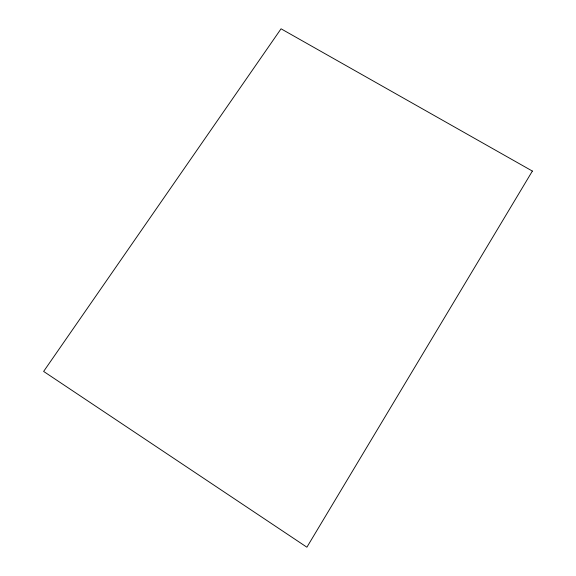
<?xml version="1.0" encoding="UTF-8"?>
<svg xmlns="http://www.w3.org/2000/svg" width="576" height="576" viewBox="0 0 576 576"><rect width="100%" height="100%" fill="white"/><g stroke="black" fill="none" stroke-linecap="round" stroke-linejoin="round"><path stroke-width="0.86" d="M532.375 171.072L306.893 547.2L43.625 371.426L281.052 28.8L532.375 171.072"/></g></svg>
